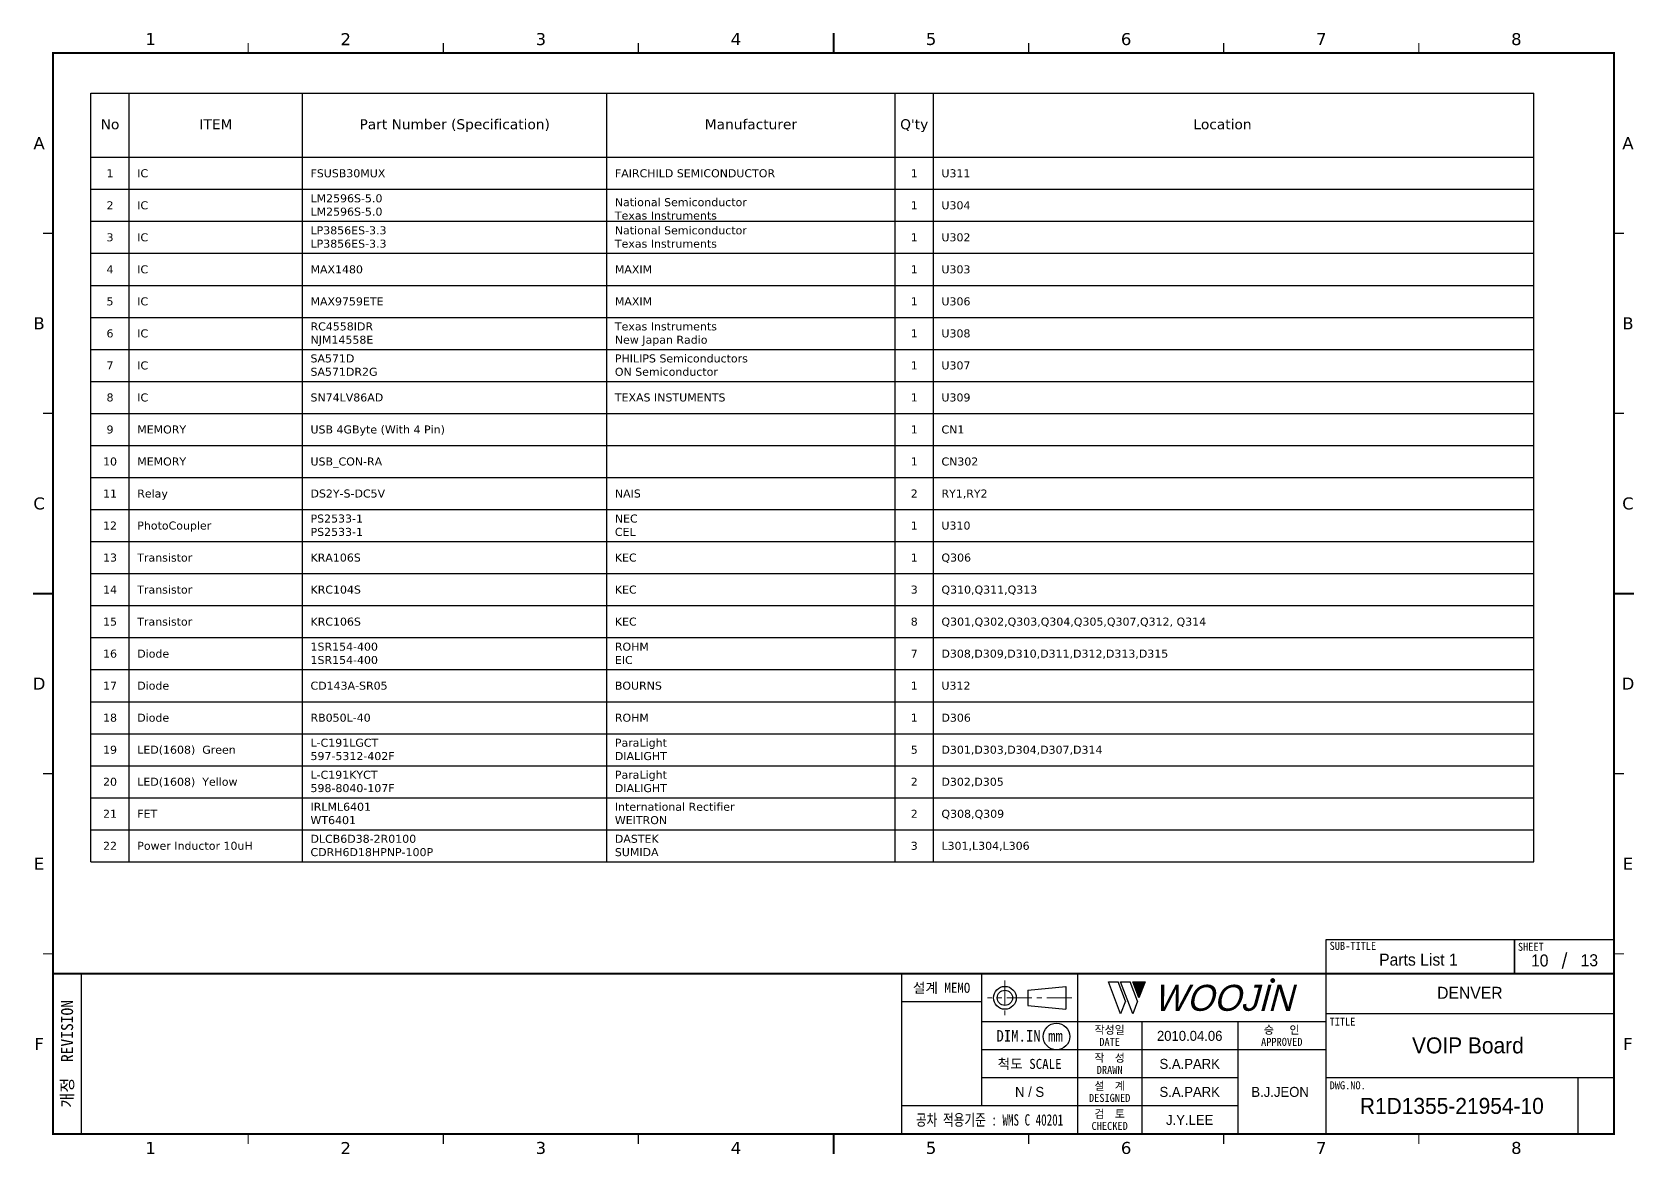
# Model space of a CAD drawing. Extents: x -695 to 953, y -753 to 181.
# Drawn here: x 24.3 to 424.8, y -753.5 to -473 of the extents above; entities that cross this region are included whole.
import ezdxf
from ezdxf.enums import TextEntityAlignment as Align

# ---------------------------------------------------------------- set-up
doc = ezdxf.new("R2010")
doc.units = 0
doc.header["$LTSCALE"] = 5
doc.header["$MEASUREMENT"] = 0
doc.linetypes.add('CENTER', pattern=[2, 1.25, -0.25, 0.25, -0.25])
doc.layers.get('0').update_dxf_attribs({"linetype": 'CONTINUOUS', "lineweight": 25})
doc.layers.add('2', color=2, linetype='CENTER', lineweight=13)
doc.layers.add('4', color=4, linetype='CONTINUOUS', lineweight=18)
for name, color, linetype in [('SHEET', 3, 'CONTINUOUS'), ('문자', 4, 'CONTINUOUS'), ('테두리', 3, 'CONTINUOUS')]:
    doc.layers.add(name, color=color, linetype=linetype)
doc.styles.add('MARK', font='ARLRDBD.TTF')
doc.styles.get("Standard").update_dxf_attribs({"font": 'verdana.ttf'})
doc.styles.add('굴림', font='')
doc.styles.add('굴림체', font='')
doc.styles.get('굴림').set_extended_font_data('Gulim')
doc.styles.get('굴림체').set_extended_font_data('GulimChe')

# ---------------------------------------------------------------- blocks, each defined once
blk = doc.blocks.new('B')
at = {"layer": '문자'}
blk.add_hatch(color=256, dxfattribs=at).paths.add_polyline_path([(13.79, 10), (15.31, 6), (16.84, 10)])
at = {"color": 4, "const_width": 0.6}
blk.add_lwpolyline([(48.46, 10.32, 1), (49.06, 10.32, 1)], format="xyb", close=True, dxfattribs=at)
at = {"layer": '문자'}
for p, q in [((10.73, 2), (7.68, 10)), ((7.68, 10), (10.09, 10)), ((11.94, 5.16), (10.09, 10)), ((10.73, 10), (13.15, 10)), ((13.79, 2), (10.73, 10)), ((14.99, 5.16), (13.15, 10)), ((13.79, 10), (16.84, 10)), ((15.31, 6), (13.79, 10)), ((16.84, 10), (15.31, 6)), ((11.94, 5.16), (10.73, 2)), ((14.99, 5.16), (13.79, 2))]:
    blk.add_line(p, q, dxfattribs=at)
at = {"layer": '문자', "style": 'MARK', "oblique": 15}
blk.add_text('WOOJIN', height=6.5, dxfattribs=at).set_placement((36.4, 6), align=Align.MIDDLE_CENTER)
blk = doc.blocks.new('C')
blk.add_line((15, 285), (15, 285))
at = {"layer": '2'}
for p, q in [((252.83, 53.35), (252.83, 44.65)), ((269.53, 49), (248.48, 49))]:
    blk.add_line(p, q, dxfattribs=at)
at = {"layer": 'SHEET'}
for p, q in [((393.14, 60.3), (392.07, 56.28)), ((22, 55), (22, 15)), ((227, 55), (227, 15)), ((247, 55), (247, 22)), ((271, 55), (271, 15)), ((271, 55), (271, 15)), ((333, 55), (333, 15)), ((247, 48), (227, 48)), ((405, 45), (333, 45)), ((333, 43), (247, 43)), ((287, 43), (287, 15)), ((311, 43), (311, 15)), ((333, 36), (247, 36)), ((311, 29), (247, 29)), ((405, 29), (333, 29)), ((396, 29), (396, 15)), ((311, 22), (227, 22))]:
    blk.add_line(p, q, dxfattribs=at)
at = {"layer": 'SHEET', "color": 4}
for p, q in [((258.53, 50.9), (268.03, 51.85)), ((258.53, 50.9), (258.53, 47.1)), ((268.03, 51.85), (268.03, 46.15)), ((258.53, 47.1), (268.03, 46.15))]:
    blk.add_line(p, q, dxfattribs=at)
at = {"layer": 'SHEET'}
for points in [[(333, 55), (380.19, 55), (380.19, 63.49), (333, 63.49)], [(380.19, 55), (405, 55), (405, 63.49), (380.19, 63.49)]]:
    blk.add_lwpolyline(points, close=True, dxfattribs=at)
at = {"layer": 'SHEET', "color": 4}
for radius in [2.85, 1.9]:
    blk.add_circle((252.83, 49), radius, dxfattribs=at)
at = {"layer": 'SHEET'}
blk.add_circle((265.7, 39.32), 3.32, dxfattribs=at)
at = {"layer": '테두리'}
blk.add_line((405, 285), (405, 15), dxfattribs=at)
for points, const_width in [([(210, 290), (210, 285)], 0.5), ([(15, 285), (15, 15), (405, 15), (405, 285), (15, 285)], 0.5), ([(63.75, 287.5), (63.75, 285)], 0.3), ([(112.5, 287.5), (112.5, 285)], 0.3), ([(161.25, 287.5), (161.25, 285)], 0.3), ([(258.75, 287.5), (258.75, 285)], 0.3), ([(307.5, 287.5), (307.5, 285)], 0.3), ([(356.25, 287.5), (356.25, 285)], 0.3), ([(12.5, 240), (15, 240)], 0.3), ([(407.5, 240), (405, 240)], 0.3), ([(12.5, 195), (15, 195)], 0.3), ([(407.5, 195), (405, 195)], 0.3), ([(10, 150), (15, 150)], 0.5), ([(410, 150), (405, 150)], 0.5), ([(12.5, 105), (15, 105)], 0.3), ([(407.5, 105), (405, 105)], 0.3), ([(12.5, 60), (15, 60)], 0.3), ([(407.5, 60), (405, 60)], 0.3), ([(15, 55), (405, 55)], 0.5), ([(63.75, 12.5), (63.75, 15)], 0.3), ([(112.5, 12.5), (112.5, 15)], 0.3), ([(161.25, 12.5), (161.25, 15)], 0.3), ([(210, 10), (210, 15)], 0.5), ([(258.75, 12.5), (258.75, 15)], 0.3), ([(307.5, 12.5), (307.5, 15)], 0.3), ([(356.25, 12.5), (356.25, 15)], 0.3)]:
    blk.add_lwpolyline(points, dxfattribs=dict(at, const_width=const_width))
blk.add_blockref('B', (271, 43))
at = {"layer": '문자'}
for s, p in [('1', (39.38, 288.5)), ('2', (88.12, 288.5)), ('3', (136.88, 288.5)), ('4', (185.62, 288.5)), ('5', (234.38, 288.5)), ('6', (283.12, 288.5)), ('7', (331.88, 288.5)), ('8', (380.62, 288.5)), ('A', (11.5, 262.5)), ('A', (408.5, 262.5)), ('B', (11.5, 217.5)), ('B', (408.5, 217.5)), ('C', (11.5, 172.5)), ('C', (408.5, 172.5)), ('D', (11.5, 127.5)), ('D', (408.5, 127.5)), ('E', (11.5, 82.5)), ('E', (408.5, 82.5)), ('F', (11.5, 37.5)), ('F', (408.5, 37.5)), ('1', (39.38, 11.5)), ('2', (88.12, 11.5)), ('3', (136.88, 11.5)), ('4', (185.62, 11.5)), ('5', (234.38, 11.5)), ('6', (283.12, 11.5)), ('7', (331.88, 11.5)), ('8', (380.62, 11.5))]:
    blk.add_text(s, height=3, dxfattribs=at).set_placement(p, align=Align.MIDDLE)
at = {"layer": '문자', "style": '굴림체'}
for s, height, p in [('SUB-TITLE', 2, (339.77, 61.98)), ('SHEET', 2, (384.24, 61.74)), ('설계 MEMO', 2.5, (237, 51.5)), ('DIM.IN mm', 2.85, (259, 39.5)), ('작성일', 2, (279, 41)), ('승   인', 2, (322, 41)), ('DATE', 2, (279, 38)), ('APPROVED', 2, (322, 38)), ('척도 SCALE', 2.5, (259, 32.5)), ('작  성', 2, (279, 34)), ('설  계', 2, (279, 27)), ('DRAWN', 2, (279, 31)), ('DESIGNED', 2, (279, 24)), ('검  토', 2, (279, 20)), ('CHECKED', 2, (279, 17))]:
    blk.add_text(s, height=height, dxfattribs=at).set_placement(p, align=Align.MIDDLE_CENTER)
blk.add_text('개정  REVISION', height=3, rotation=90, dxfattribs=at).set_placement((18.5, 35), align=Align.MIDDLE_CENTER)
for s, p in [('TITLE', (333.95, 42.05)), ('DWG.NO.', (333.95, 26.15))]:
    blk.add_text(s, height=2, dxfattribs=at).set_placement(p)
at = {"layer": '문자', "style": '굴림체', "width": 0.75}
blk.add_text('공차 적용기준 : WMS C 40201', height=2.85, dxfattribs=at).set_placement((249, 18.5), align=Align.MIDDLE_CENTER)

msp = doc.modelspace()

# ---------------------------------------------------------------- linework, layer by layer
for p, q in [((39, -488.27), (399.54, -488.27)), ((39, -680.27), (39, -488.27)), ((48.6, -680.27), (48.6, -488.27)), ((91.89, -680.27), (91.89, -488.27)), ((167.94, -680.27), (167.94, -488.27)), ((239.94, -680.27), (239.94, -488.27)), ((249.54, -680.27), (249.54, -488.27)), ((399.54, -680.27), (399.54, -488.27)), ((39, -504.27), (399.54, -504.27)), ((39, -512.27), (399.54, -512.27)), ((39, -520.27), (399.54, -520.27)), ((39, -528.27), (399.54, -528.27)), ((39, -536.27), (399.54, -536.27)), ((39, -544.27), (399.54, -544.27)), ((39, -552.27), (399.54, -552.27)), ((39, -560.27), (399.54, -560.27)), ((39, -568.27), (399.54, -568.27)), ((39, -576.27), (399.54, -576.27)), ((39, -584.27), (399.54, -584.27)), ((39, -592.27), (399.54, -592.27)), ((39, -600.27), (399.54, -600.27)), ((39, -608.27), (399.54, -608.27)), ((39, -616.27), (399.54, -616.27)), ((39, -624.27), (399.54, -624.27)), ((39, -632.27), (399.54, -632.27)), ((39, -640.27), (399.54, -640.27)), ((39, -648.27), (399.54, -648.27)), ((39, -656.27), (399.54, -656.27)), ((39, -664.27), (399.54, -664.27)), ((39, -672.27), (399.54, -672.27)), ((39, -680.27), (399.54, -680.27))]:
    msp.add_line(p, q)

# ---------------------------------------------------------------- block references
msp.add_blockref('C', (14.57, -763.25))

# ---------------------------------------------------------------- texts
for s, height, p in [('No', 2.5, (43.8, -497.27)), ('ITEM', 2.5, (70.25, -497.27)), ('Part Number^J(Specification)', 2.5, (129.92, -497.27)), ('Manufacturer', 2.5, (203.94, -497.27)), ("Q'ty", 2.5, (244.74, -497.27)), ('Location', 2.5, (321.75, -497.27)), ('1', 2, (43.8, -509.27)), ('1', 2, (244.74, -509.27)), ('2', 2, (43.8, -517.27)), ('1', 2, (244.74, -517.27)), ('3', 2, (43.8, -525.27)), ('1', 2, (244.74, -525.27)), ('4', 2, (43.8, -533.27)), ('1', 2, (244.74, -533.27)), ('5', 2, (43.8, -541.27)), ('1', 2, (244.74, -541.27)), ('6', 2, (43.8, -549.27)), ('1', 2, (244.74, -549.27)), ('7', 2, (43.8, -557.27)), ('1', 2, (244.74, -557.27)), ('8', 2, (43.8, -565.27)), ('1', 2, (244.74, -565.27)), ('9', 2, (43.8, -573.27)), ('1', 2, (244.74, -573.27)), ('10', 2, (43.8, -581.27)), ('1', 2, (244.74, -581.27)), ('11', 2, (43.8, -589.27)), ('2', 2, (244.74, -589.27)), ('12', 2, (43.8, -597.27)), ('1', 2, (244.74, -597.27)), ('13', 2, (43.8, -605.27)), ('1', 2, (244.74, -605.27)), ('14', 2, (43.8, -613.27)), ('3', 2, (244.74, -613.27)), ('15', 2, (43.8, -621.27)), ('8', 2, (244.74, -621.27)), ('16', 2, (43.8, -629.27)), ('7', 2, (244.74, -629.27)), ('17', 2, (43.8, -637.27)), ('1', 2, (244.74, -637.27)), ('18', 2, (43.8, -645.27)), ('1', 2, (244.74, -645.27)), ('19', 2, (43.8, -653.27)), ('5', 2, (244.74, -653.27)), ('20', 2, (43.8, -661.27)), ('2', 2, (244.74, -661.27)), ('21', 2, (43.8, -669.27)), ('2', 2, (244.74, -669.27)), ('22', 2, (43.8, -677.27)), ('3', 2, (244.74, -677.27))]:
    msp.add_text(s, height=height).set_placement(p, align=Align.CENTER)
for s, p in [('IC', (50.6, -509.27)), ('FSUSB30MUX', (93.89, -509.27)), ('FAIRCHILD SEMICONDUCTOR', (169.94, -509.27)), ('U311', (251.54, -509.27)), ('IC', (50.6, -517.27)), ('U304', (251.54, -517.27)), ('IC', (50.6, -525.27)), ('U302', (251.54, -525.27)), ('IC', (50.6, -533.27)), ('MAX1480', (93.89, -533.27)), ('MAXIM', (169.94, -533.27)), ('U303', (251.54, -533.27)), ('IC', (50.6, -541.27)), ('MAX9759ETE', (93.89, -541.27)), ('MAXIM', (169.94, -541.27)), ('U306', (251.54, -541.27)), ('IC', (50.6, -549.27)), ('U308', (251.54, -549.27)), ('IC', (50.6, -557.27)), ('U307', (251.54, -557.27)), ('IC', (50.6, -565.27)), ('SN74LV86AD', (93.89, -565.27)), ('TEXAS INSTUMENTS', (169.94, -565.27)), ('U309', (251.54, -565.27)), ('MEMORY', (50.6, -573.27)), ('USB 4GByte (With 4 Pin)', (93.89, -573.27)), ('CN1', (251.54, -573.27)), ('MEMORY', (50.6, -581.27)), ('USB_CON-RA', (93.89, -581.27)), ('CN302', (251.54, -581.27)), ('Relay', (50.6, -589.27)), ('DS2Y-S-DC5V', (93.89, -589.27)), ('NAIS', (169.94, -589.27)), ('RY1,RY2', (251.54, -589.27)), ('PhotoCoupler', (50.6, -597.27)), ('U310', (251.54, -597.27)), ('Transistor', (50.6, -605.27)), ('KRA106S', (93.89, -605.27)), ('KEC', (169.94, -605.27)), ('Q306', (251.54, -605.27)), ('Transistor', (50.6, -613.27)), ('KRC104S', (93.89, -613.27)), ('KEC', (169.94, -613.27)), ('Q310,Q311,Q313', (251.54, -613.27)), ('Transistor', (50.6, -621.27)), ('KRC106S', (93.89, -621.27)), ('KEC', (169.94, -621.27)), ('Q301,Q302,Q303,Q304,Q305,Q307,Q312,^JQ314', (251.54, -621.27)), ('Diode', (50.6, -629.27)), ('D308,D309,D310,D311,D312,D313,D315', (251.54, -629.27)), ('Diode', (50.6, -637.27)), ('CD143A-SR05', (93.89, -637.27)), ('BOURNS', (169.94, -637.27)), ('U312', (251.54, -637.27)), ('Diode', (50.6, -645.27)), ('RB050L-40', (93.89, -645.27)), ('ROHM', (169.94, -645.27)), ('D306', (251.54, -645.27)), ('LED(1608) ^JGreen', (50.6, -653.27)), ('D301,D303,D304,D307,D314', (251.54, -653.27)), ('LED(1608) ^JYellow', (50.6, -661.27)), ('D302,D305', (251.54, -661.27)), ('FET', (50.6, -669.27)), ('Q308,Q309', (251.54, -669.27)), ('Power Inductor 10uH', (50.6, -677.27)), ('L301,L304,L306', (251.54, -677.27))]:
    msp.add_text(s, height=2).set_placement(p)
at = {"color": 4, "style": '굴림'}
for s, p in [('2010.04.06', (313.57, -723.75)), ('S.A.PARK', (313.57, -730.75)), ('S.A.PARK', (313.57, -737.75)), ('B.J.JEON', (336.16, -737.75)), ('J.Y.LEE', (313.57, -744.75))]:
    msp.add_text(s, height=2.5, dxfattribs=at).set_placement(p, align=Align.MIDDLE_CENTER)
at = {"char_height": 2, "attachment_point": 1}
for s, insert, width in [('LM2596S-5.0^JLM2596S-5.0', (93.89, -513.52), 39.4265), ('National Semiconductor^JTexas Instruments', (169.94, -514.49), 61.4077), ('LP3856ES-3.3^JLP3856ES-3.3', (93.89, -521.52), 41.5608), ('National Semiconductor^JTexas Instruments', (169.94, -521.52), 61.4077), ('RC4558IDR^JNJM14558E', (93.89, -545.52), 34.638), ('Texas Instruments^JNew Japan Radio', (169.94, -545.52), 52.0309), ('SA571D^JSA571DR2G', (93.89, -553.52), 30.5144), ('PHILIPS Semiconductors^JON Semiconductor', (169.94, -553.52), 62.5923), ('PS2533-1^JPS2533-1', (93.89, -593.52), 29.4345), ('NEC^JCEL', (169.94, -593.52), 13.5742), ('1SR154-400^J1SR154-400', (93.89, -625.52), 37.049), ('ROHM^JEIC', (169.94, -625.52), 15.8361), ('L-C191LGCT^J597-5312-402F', (93.89, -649.52), 41.4224), ('ParaLight^JDIALIGHT', (169.94, -649.52), 29.366), ('L-C191KYCT^J598-8040-107F', (93.89, -657.52), 41.3566), ('ParaLight^JDIALIGHT', (169.94, -657.52), 29.366), ('IRLML6401^JWT6401', (93.89, -665.52), 29.2263), ('International Rectifier^JWEITRON', (169.94, -665.52), 46.0161), ('DLCB6D38-2R0100^JCDRH6D18HPNP-100P', (93.89, -673.52), 60.2928), ('DASTEK^JSUMIDA', (169.94, -673.52), 25.2183)]:
    msp.add_mtext(s, dxfattribs=dict(at, insert=insert, width=width))
at = {"layer": '4', "style": '굴림'}
for s, p in [('Parts List 1', (370.72, -704.71)), ('10', (401.03, -704.92)), ('13', (413.42, -704.86)), ('DENVER', (383.57, -713))]:
    msp.add_text(s, height=3, dxfattribs=at).set_placement(p, align=Align.MIDDLE_CENTER)
at = {"layer": '문자', "style": '굴림'}
for s, height, p in [('VOIP Board', 4, (383.09, -726.13)), ('N / S', 2.5, (273.57, -737.75)), ('R1D1355-21954-10', 4, (379.07, -741.25))]:
    msp.add_text(s, height=height, dxfattribs=at).set_placement(p, align=Align.MIDDLE_CENTER)

doc.saveas('drawing.dxf')
